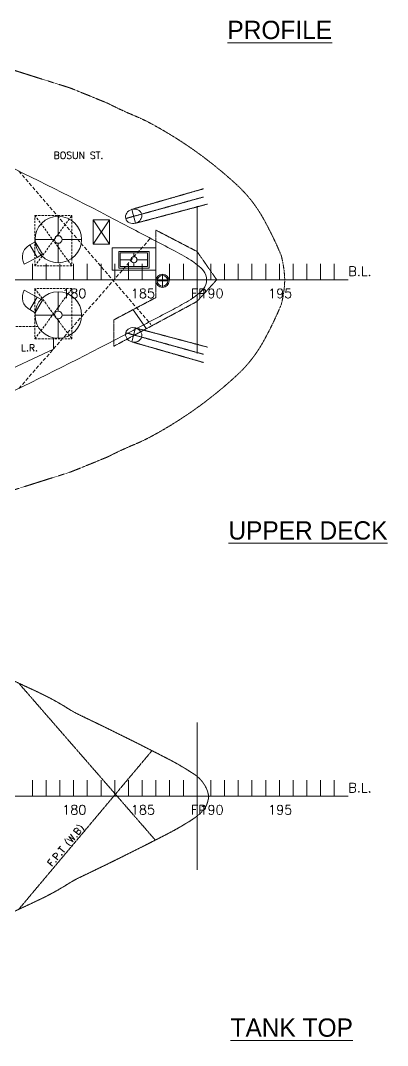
# Model space of a CAD drawing. Header units: inches. Extents: x -1413543 to -1222802, y -662286 to -549720.
# Drawn here: x -1243647 to -1222802, y -662286 to -604058 of the extents above; entities that cross this region are included whole.
import ezdxf

# ---------------------------------------------------------------- set-up
doc = ezdxf.new("R2010")
doc.units = ezdxf.units.IN
doc.header["$MEASUREMENT"] = 0
for name, pattern in [('CENTER', [2, 1.25, -0.25, 0.25, -0.25]), ('CENTER2', [1.125, 0.75, -0.125, 0.125, -0.125]), ('HIDDEN', [0.375, 0.25, -0.125])]:
    doc.linetypes.add(name, pattern=pattern)
doc.layers.get('0').update_dxf_attribs({"color": 1, "lineweight": 20})
doc.styles.get("Standard").update_dxf_attribs({"font": 'arial.ttf'})

# ---------------------------------------------------------------- blocks, each defined once
blk = doc.blocks.new('frame23')
at = {"color": 0, "ltscale": 10}
for points in [[(466191, -60802), (466191, -60098)], [(466791, -60802), (466791, -60098)], [(467391, -60802), (467391, -60098)], [(467991, -60802), (467991, -60098)], [(468591, -60802), (468591, -60098)], [(469191, -60802), (469191, -60098)], [(469791, -60802), (469791, -60098)], [(470391, -60802), (470391, -60098)], [(470991, -60802), (470991, -60098)], [(471591, -60802), (471591, -60098)], [(472191, -60802), (472191, -60098)], [(472791, -60802), (472791, -60098)], [(473391, -60802), (473391, -60098)], [(473991, -60802), (473991, -60098)], [(474591, -60802), (474591, -60098)], [(475191, -60802), (475191, -60098)], [(475791, -60802), (475791, -60098)], [(476391, -60802), (476391, -60098)], [(476991, -60802), (476991, -60098)], [(477591, -60802), (477591, -60098)], [(478191, -60802), (478191, -60098)], [(478791, -60802), (478791, -60098)], [(479391, -60802), (479391, -60098)]]:
    blk.add_lwpolyline(points, dxfattribs=at)
at = {"color": 0}
blk.add_lwpolyline([(334889, -60802), (479991, -60802)], dxfattribs=at)
at = {"color": 0, "ltscale": 10, "char_height": 409.8, "attachment_point": 1}
for s, width, heights, insert in [('\\pt819.59;{\\Fromans|c0;B.L.}', 1015.64, [410], (480003, -60226)), ('\\pt819.59;{\\Fromans|c0;180}', 762.37, [0], (467496, -61192)), ('\\pt819.59;{\\Fromans|c0;185}', 1068.52, [0], (470496, -61192)), ('\\pt819.59;{\\Fromans|c0;FP}', 706.61, [0], (473121, -61192)), ('\\pt819.59;{\\Fromans|c0;190}', 1068.52, [0], (473496, -61192)), ('\\pt819.59;{\\Fromans|c0;195}', 1068.52, [0], (476496, -61192))]:
    blk.add_mtext_dynamic_manual_height_columns(s, width=width, gutter_width=12.5, heights=heights, dxfattribs=dict(at, insert=insert))

msp = doc.modelspace()

# ---------------------------------------------------------------- linework, layer by layer
at = {"color": 0, "ltscale": 30}
for points in [[(-1271936, -632914), (-1268496, -632502, 0.032813), (-1261852, -631259, 0.016826), (-1252202, -628441, 0.033595), (-1244346, -625259, 0.00852), (-1237404, -621740, -0.001905), (-1234980, -620471, 0.018959), (-1233980, -619903, 0.068383), (-1233246, -619296, 0.155867), (-1233078, -618787, 0.155867), (-1233246, -618278, 0.068383), (-1233980, -617671, 0.018959), (-1234980, -617104, -0.001905), (-1237404, -615834, 0.00852), (-1244346, -612316, 0.033595), (-1252202, -609133, 0.016826), (-1261852, -606315, 0.032813), (-1268496, -605073), (-1271936, -604660)], [(-1242699, -617514), (-1243436, -617901, -0.432857), (-1243118, -616811, -1.487213)], [(-1242699, -619773), (-1243436, -619386, 0.432857), (-1243118, -620476, 1.487213)]]:
    msp.add_lwpolyline(points, format="xyb", dxfattribs=at)
at = {"color": 0, "linetype": 'CENTER', "ltscale": 10}
for points in [[(-1246088, -606232), (-1240835, -607888, -0.003218), (-1238663, -608774, 0.020142), (-1237160, -609472, -0.025497), (-1236181, -609941, -0.062807), (-1231343, -613411, -0.079466), (-1229848, -615320, -0.027508), (-1228837, -617409, -0.055133), (-1228638, -618804)], [(-1228638, -618804, -0.055133), (-1228837, -620199, -0.027508), (-1229848, -622288, -0.079466), (-1231343, -624197, -0.062807), (-1236181, -627667, -0.025497), (-1237160, -628135, 0.020142), (-1238663, -628834, -0.003218), (-1240835, -629719), (-1246088, -631376)]]:
    msp.add_lwpolyline(points, format="xyb", dxfattribs=at)
at = {"color": 0, "linetype": 'HIDDEN', "ltscale": 800}
for points in [[(-1243738, -612612), (-1236237, -621318)], [(-1243738, -624962), (-1236276, -616428)]]:
    msp.add_lwpolyline(points, dxfattribs=at)
at = {"color": 0, "linetype": 'CENTER', "ltscale": 20}
for points in [[(-1237330, -614790), (-1233261, -613619)], [(-1237670, -615308), (-1233261, -614086)], [(-1237112, -615577), (-1233020, -614486)], [(-1237670, -621794), (-1233261, -623016)], [(-1237112, -621525), (-1233020, -622615)], [(-1237330, -622311), (-1233261, -623483)]]:
    msp.add_lwpolyline(points, dxfattribs=at)
at = {"color": 0, "ltscale": 30}
for points in [[(-1237330, -614790), (-1237111, -615576)], [(-1233617, -622971), (-1233617, -614603)], [(-1241500, -615176), (-1241500, -616282)], [(-1239519, -616755), (-1238589, -615385)], [(-1239519, -615385), (-1238589, -616755)], [(-1242822, -616499), (-1241717, -616499)], [(-1241283, -616499), (-1240177, -616499)], [(-1241500, -616715), (-1241500, -617821)], [(-1237982, -617647), (-1237382, -617647)], [(-1237208, -617258), (-1237208, -617473)], [(-1237034, -617647), (-1236433, -617647)], [(-1237208, -617821), (-1237208, -618036)], [(-1410223, -618787), (-1225777, -618787)], [(-1410223, -618787), (-1225787, -618787)], [(-1235886, -618849), (-1235280, -618849)], [(-1235583, -618477), (-1235583, -619221)], [(-1241500, -620572), (-1241500, -619466)], [(-1237255, -620485), (-1236494, -621566)], [(-1242822, -620788), (-1241717, -620788)], [(-1241500, -622111), (-1241500, -621005)], [(-1241283, -620788), (-1240177, -620788)], [(-1245026, -621434), (-1245026, -624238), (-1241764, -622727), (-1241764, -622084)], [(-1237330, -622311), (-1237111, -621525)], [(-1233617, -652309), (-1233617, -643942)]]:
    msp.add_lwpolyline(points, dxfattribs=at)
at = {"color": 0, "linetype": 'HIDDEN', "ltscale": 500}
for points in [[(-1242824, -615137), (-1240727, -615137), (-1240727, -617998), (-1242824, -617998)], [(-1242824, -622150), (-1240727, -622150), (-1240727, -619289), (-1242824, -619289)]]:
    msp.add_lwpolyline(points, close=True, dxfattribs=at)
for points in [[(-1242824, -617998), (-1240727, -615137)], [(-1242824, -615137), (-1240727, -617998)], [(-1242824, -619289), (-1240727, -622150)], [(-1242824, -622150), (-1240727, -619289)], [(-1242654, -621434), (-1246088, -621434)]]:
    msp.add_lwpolyline(points, dxfattribs=at)
at = {"color": 0, "ltscale": 30}
for points in [[(-1239519, -615385), (-1239519, -616755), (-1238589, -616755), (-1238589, -615385)], [(-1242816, -616631), (-1243118, -616811), (-1242699, -617514), (-1242397, -617333)], [(-1235952, -618246), (-1235952, -616974), (-1238441, -616974), (-1238441, -618246)], [(-1238068, -617172), (-1238068, -618122), (-1236347, -618122), (-1236347, -617172)], [(-1237982, -617258), (-1237982, -618036), (-1236433, -618036), (-1236433, -617258)], [(-1242816, -620656), (-1243118, -620476), (-1242699, -619773), (-1242397, -619954)]]:
    msp.add_lwpolyline(points, close=True, dxfattribs=at)
at = {"color": 0, "linetype": 'CENTER2', "ltscale": 20}
for points in [[(-1235952, -618804), (-1235952, -615969), (-1233617, -617183), (-1232502, -618787)], [(-1235952, -618804), (-1235952, -619794), (-1238341, -621061), (-1238341, -622560), (-1233617, -620017), (-1232502, -618787)]]:
    msp.add_lwpolyline(points, dxfattribs=at)
at = {"color": 0, "linetype": 'CENTER2', "ltscale": 30}
msp.add_lwpolyline([(-1385273, -662286), (-1270780, -662286, 0.027868), (-1268604, -662148, 0.021764), (-1266118, -661759, 0.030783), (-1253512, -658406, 0.030533), (-1242601, -654014, 0.029339), (-1240906, -653083, -0.028888), (-1240265, -652730, 0.007709), (-1235316, -650273, 0.024907), (-1233864, -649429, 0.069086), (-1233198, -648852, 0.118257), (-1232956, -648126, 0.221079), (-1233864, -646822, 0.024907), (-1235316, -645979, 0.007709), (-1240265, -643521, -0.028888), (-1240906, -643168, 0.029339), (-1242601, -642237, 0.030533), (-1253512, -637846, 0.030783), (-1266118, -634492, 0.021764), (-1268604, -634103, 0.020254), (-1270780, -633966), (-1385273, -633966, 0.00161)], format="xyb", dxfattribs=at)
for points in [[(-1243749, -641700), (-1235988, -650618)], [(-1243749, -654551), (-1236178, -645537)]]:
    msp.add_lwpolyline(points, dxfattribs=at)
at = {"color": 0, "ltscale": 30}
for centre, radius in [((-1241500, -616499), 1323), ((-1241500, -616499), 217), ((-1237208, -617647), 174), ((-1235583, -618849), 372), ((-1235583, -618849), 303), ((-1241500, -620788), 1323), ((-1241500, -620788), 217)]:
    msp.add_circle(centre, radius, dxfattribs=at)
msp.add_ellipse((-1237220, -615183), major_axis=(-449, -126), ratio=0.874645, dxfattribs=at)
at = {"color": 0, "ltscale": 30, "extrusion": (0, 0, -1)}
msp.add_ellipse((-1237220, -621918), major_axis=(-449, 126), ratio=0.874645, dxfattribs=at)

# ---------------------------------------------------------------- block references
at = {"color": 0, "xscale": 1.299088075144587, "yscale": 1.299088075144587, "zscale": 1.299088075144587}
for p in [(-1848594, -539800), (-1848594, -569138)]:
    msp.add_blockref('frame23', p, dxfattribs=at)

# ---------------------------------------------------------------- texts
at = {"color": 0, "ltscale": 30}
for s, width, heights, insert, char_height, attachment_point in [('{\\fRockwell|b0|i0|c0|p18;\\LPROFILE}', 1773.93, [376], (-1225947, -604073), 1039.27, 3), ('{\\Fromans|c0;BOSUN ST.}', 3128.8, [0], (-1238943, -611521, -456), 389.73, 3), ('{\\Fromans|c0;L.R.}', 803, [0], (-1243622, -622458), 389.73, 1), ('{\\fRockwell|b0|i0|c0|p18;\\LUPPER DECK}', 9386.68, [0], (-1222802, -632506), 1039.27, 3), ('{\\fRockwell|b0|i0|c0|p18;\\LTANK TOP}', 7526.5, [1888], (-1224767, -660749), 1039.27, 3)]:
    msp.add_mtext_dynamic_manual_height_columns(s, width=width, gutter_width=37.5, heights=heights, dxfattribs=dict(at, insert=insert, char_height=char_height, attachment_point=attachment_point))
at = {"color": 0, "ltscale": 30, "insert": (-1242163, -651906), "char_height": 389.73, "attachment_point": 1, "rotation": 50.04329}
msp.add_mtext_dynamic_manual_height_columns('{\\Fromans|c0;F.P.T (W.B)}', width=3251.62, gutter_width=37.5, heights=[0], dxfattribs=at)

doc.saveas('drawing.dxf')
